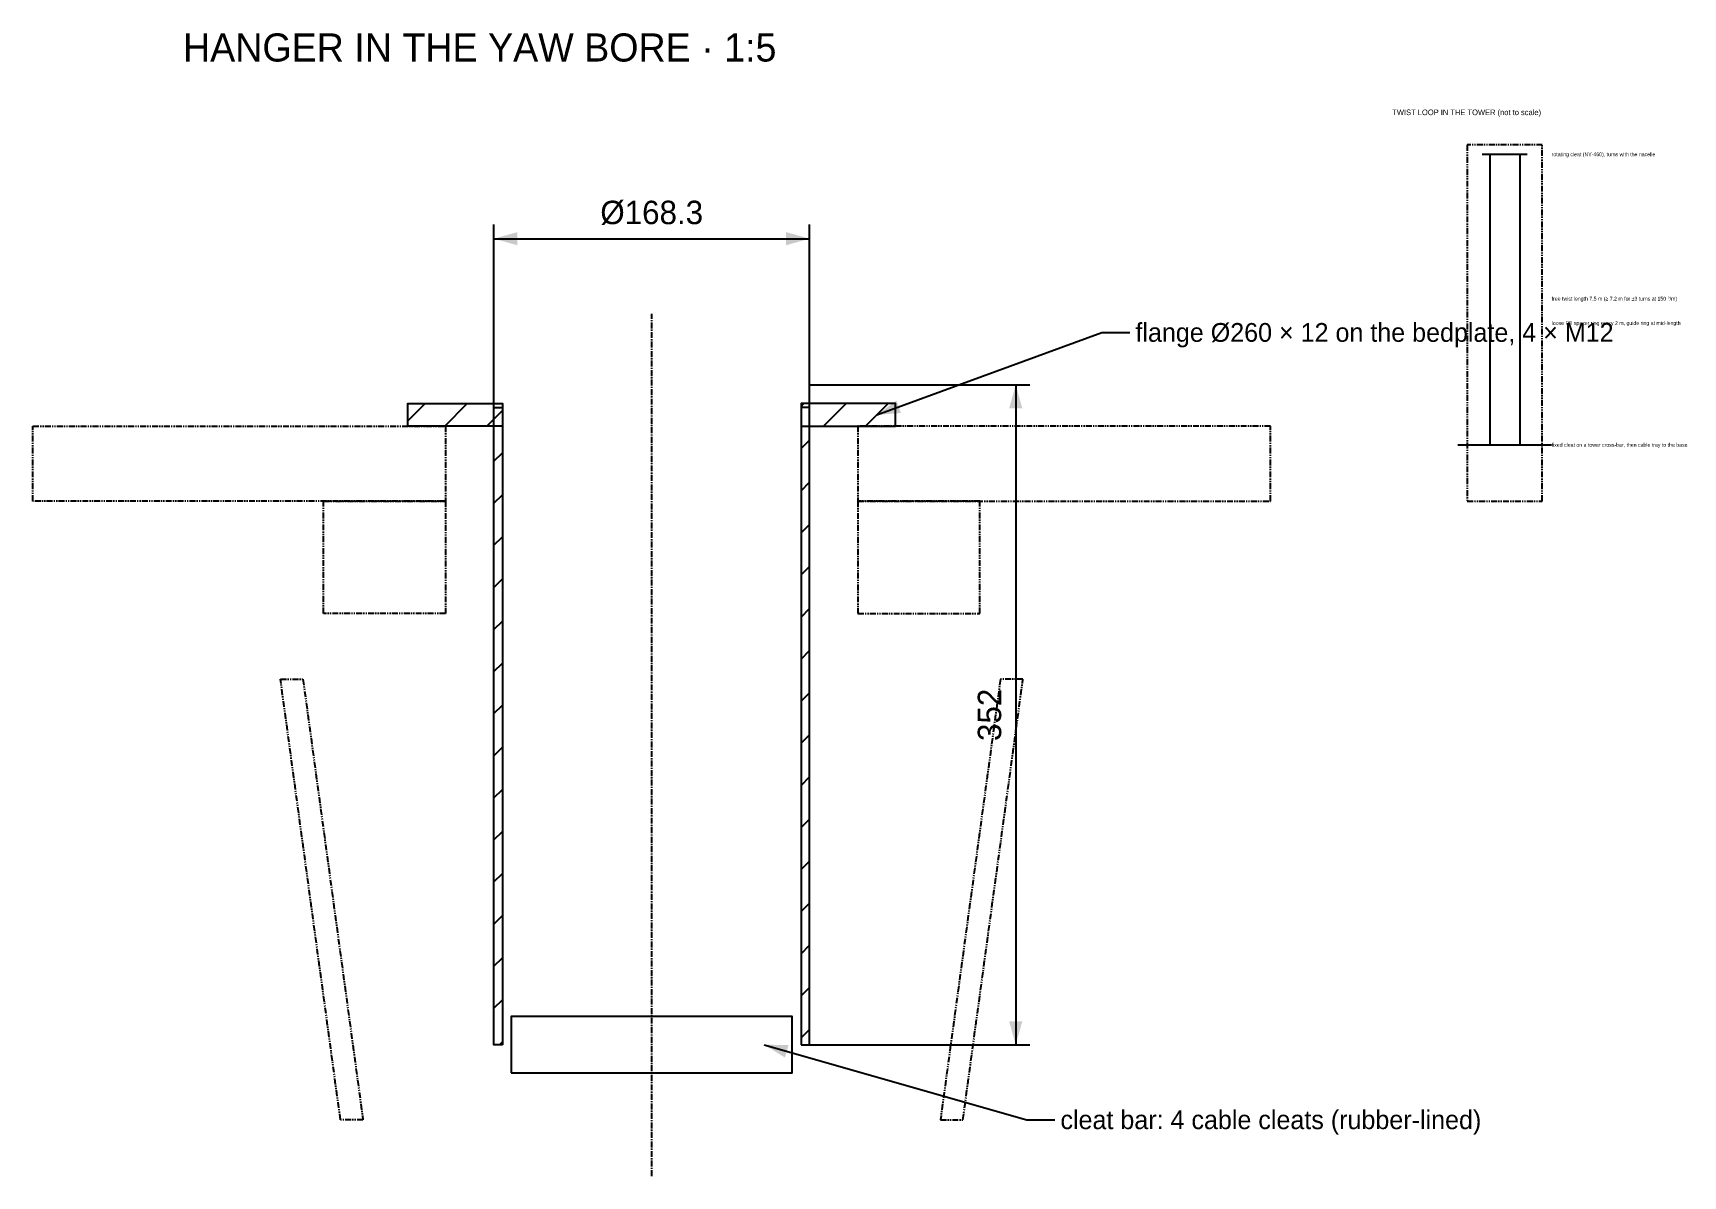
# Model space of a CAD drawing. Header units: millimetres. Extents: x 0 to 880, y -360 to 250.
import ezdxf
from ezdxf.enums import TextEntityAlignment as Align

# ---------------------------------------------------------------- set-up
doc = ezdxf.new("R2010")
doc.units = ezdxf.units.MM
doc.linetypes.add('CENTER', pattern=[5.08, 3.175, -0.635, 0.635, -0.635])
doc.linetypes.add('PHANTOM', pattern=[6.35, 3.175, -0.635, 0.635, -0.635, 0.635, -0.635])
for name, color, linetype in [('CENTER', 1, 'CENTER'), ('DIM', 3, 'Continuous'), ('HATCH', 9, 'Continuous'), ('OUTLINE', 7, 'Continuous'), ('PHANTOM', 5, 'PHANTOM'), ('TEXT', 3, 'Continuous')]:
    doc.layers.add(name, color=color, linetype=linetype)

msp = doc.modelspace()

# ---------------------------------------------------------------- hatches: boundary and pattern name
at = {"layer": 'DIM'}
for points in [[(245.85, 140), (258.35, 136.5), (258.35, 143.5)], [(414.15, 140), (401.65, 143.5), (401.65, 136.5)], [(524.15, 62), (520.65, 49.5), (527.65, 49.5)], [(450, 46), (462.94, 47.02), (460.53, 53.59)], [(524.15, -290), (527.65, -277.5), (520.65, -277.5)], [(390, -290), (401.06, -296.8), (402.98, -290.07)]]:
    msp.add_hatch(color=7, dxfattribs=at).paths.add_polyline_path(points)
at = {"layer": 'HATCH'}
h = msp.add_hatch(dxfattribs=at)
h.set_pattern_fill('ANSI31', scale=5)
h.paths.add_polyline_path([(250.35, 40), (200, 40), (200, 52), (250.35, 52)])
h = msp.add_hatch(dxfattribs=at)
h.set_pattern_fill('ANSI31', scale=5)
h.paths.add_polyline_path([(250.35, -290), (245.85, -290), (245.85, 50), (250.35, 50)])
h = msp.add_hatch(dxfattribs=at)
h.set_pattern_fill('ANSI31', scale=5)
h.paths.add_polyline_path([(409.65, 40), (460, 40), (460, 52), (409.65, 52)])
h = msp.add_hatch(dxfattribs=at)
h.set_pattern_fill('ANSI31', scale=5)
h.paths.add_polyline_path([(409.65, -290), (414.15, -290), (414.15, 50), (409.65, 50)])

# ---------------------------------------------------------------- linework, layer by layer
at = {"layer": 'CENTER'}
msp.add_line((330, -360), (330, 100), dxfattribs=at)
at = {"layer": 'DIM'}
for p, q in [((245.85, 50), (245.85, 147.5)), ((414.15, 50), (414.15, 147.5)), ((245.85, 140), (414.15, 140)), ((450, 46), (570, 90)), ((570, 90), (585, 90)), ((414.15, 62), (531.65, 62)), ((524.15, 62), (524.15, -290)), ((390, -290), (530, -330)), ((414.15, -290), (531.65, -290)), ((530, -330), (545, -330))]:
    msp.add_line(p, q, dxfattribs=at)
at = {"layer": 'OUTLINE'}
for p, q in [((773, 185), (797, 185)), ((777, 185), (777, 30)), ((793, 185), (793, 30)), ((760, 30), (810, 30))]:
    msp.add_line(p, q, dxfattribs=at)
for points in [[(250.35, 40), (200, 40), (200, 52), (250.35, 52)], [(250.35, -290), (245.85, -290), (245.85, 50), (250.35, 50)], [(409.65, 40), (460, 40), (460, 52), (409.65, 52)], [(409.65, -290), (414.15, -290), (414.15, 50), (409.65, 50)], [(255, -305), (405, -305), (405, -275), (255, -275)]]:
    msp.add_lwpolyline(points, close=True, dxfattribs=at)
at = {"layer": 'PHANTOM'}
for points in [[(765, 0), (805, 0), (805, 190), (765, 190)], [(220, 0), (0, 0), (0, 40), (220, 40)], [(440, 0), (660, 0), (660, 40), (440, 40)], [(220, -60), (155, -60), (155, 0), (220, 0)], [(440, -60), (505, -60), (505, 0), (440, 0)], [(176, -330), (164, -330), (132, -95), (144, -95)], [(484, -330), (496, -330), (528, -95), (516, -95)]]:
    msp.add_lwpolyline(points, close=True, dxfattribs=at)

# ---------------------------------------------------------------- texts
at = {"layer": 'DIM'}
msp.add_text('Ø168.3', height=12.5, dxfattribs=at).set_placement((330, 144), align=Align.BOTTOM_CENTER)
for s, p in [('flange Ø260 × 12 on the bedplate, 4 × M12', (588, 90)), ('cleat bar: 4 cable cleats (rubber-lined)', (548, -330))]:
    msp.add_text(s, height=10, dxfattribs=at).set_placement(p, align=Align.MIDDLE_LEFT)
msp.add_text('352', height=12.5, rotation=90, dxfattribs=at).set_placement((520.15, -114), align=Align.BOTTOM_CENTER)
at = {"layer": 'TEXT'}
for s, height, p in [('HANGER IN THE YAW BORE · 1:5', 15, (80, 230)), ('TWIST LOOP IN THE TOWER (not to scale)', 3, (725, 205))]:
    msp.add_text(s, height=height, dxfattribs=at).set_placement(p, align=Align.BOTTOM_LEFT)
for s, p in [('rotating cleat (NY-460), turns with the nacelle', (810, 185)), ('free twist length 7.5 m (≥ 7.2 m for ±3 turns at 150 °/m)', (810, 108)), ('loose PE spacer ring every 2 m, guide ring at mid-length', (810, 95)), ('fixed cleat on a tower cross-bar, then cable tray to the base', (810, 30))]:
    msp.add_text(s, height=2, dxfattribs=at).set_placement(p, align=Align.MIDDLE_LEFT)

doc.saveas('drawing.dxf')
